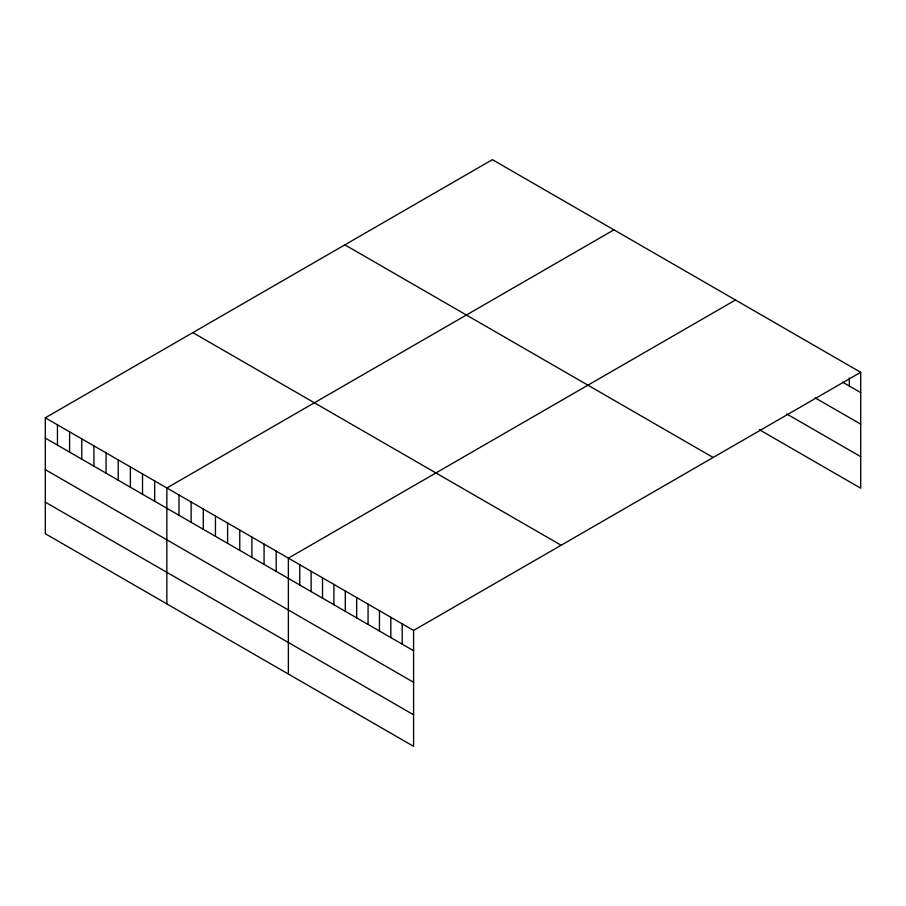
<?xml version="1.0" encoding="UTF-8"?>
<svg xmlns="http://www.w3.org/2000/svg" width="906" height="906" viewBox="0 0 906 906"><rect width="100%" height="100%" fill="white"/><g stroke="black" fill="none" stroke-linecap="round" stroke-linejoin="round"><path stroke-width="1.36" d="M860.7 372.298L413.589 630.429L413.589 746.34L45.3 533.702L45.3 417.802L492.411 159.66L860.7 372.298L860.7 488.198L759.387 429.704M613.94 229.83L166.84 487.972L166.84 603.872M735.479 299.999L288.368 558.141L288.368 674.041M842.489 382.083L860.7 392.592M815.162 397.859L860.7 424.144M786.702 413.929L860.7 456.647M344.858 244.846L713.158 457.485M192.842 332.615L561.142 545.242M45.3 417.802L413.589 630.429M45.3 438.096L413.589 650.735M45.3 469.648L413.589 682.286M45.3 502.151L413.589 714.789M849.318 377.904L849.318 386.024M402.207 623.86L402.207 644.155M390.826 617.292L390.826 637.586M379.444 610.712L379.444 631.018M368.062 604.143L368.062 624.438M356.67 597.575L356.67 617.869M345.288 590.995L345.288 611.301M333.906 584.427L333.906 604.721M322.525 577.858L322.525 598.153M311.143 571.278L311.143 591.584M299.75 564.71L299.75 585.004M276.217 551.12L276.217 571.414M264.065 544.098L264.065 564.404M251.913 537.088L251.913 557.383M239.762 530.067L239.762 550.372M227.599 523.056L227.599 543.351M215.447 516.035L215.447 536.341M203.295 509.013L203.295 529.319M191.143 502.003L191.143 522.298M178.992 494.982L178.992 515.288M154.677 480.95L154.677 501.256M142.525 473.94L142.525 494.234M130.373 466.918L130.373 487.213M118.222 459.897L118.222 480.203M106.07 452.887L106.07 473.181M93.918 445.865L93.918 466.171M81.755 438.855L81.755 459.149M69.603 431.834L69.603 452.128M57.452 424.812L57.452 445.118"/></g></svg>
